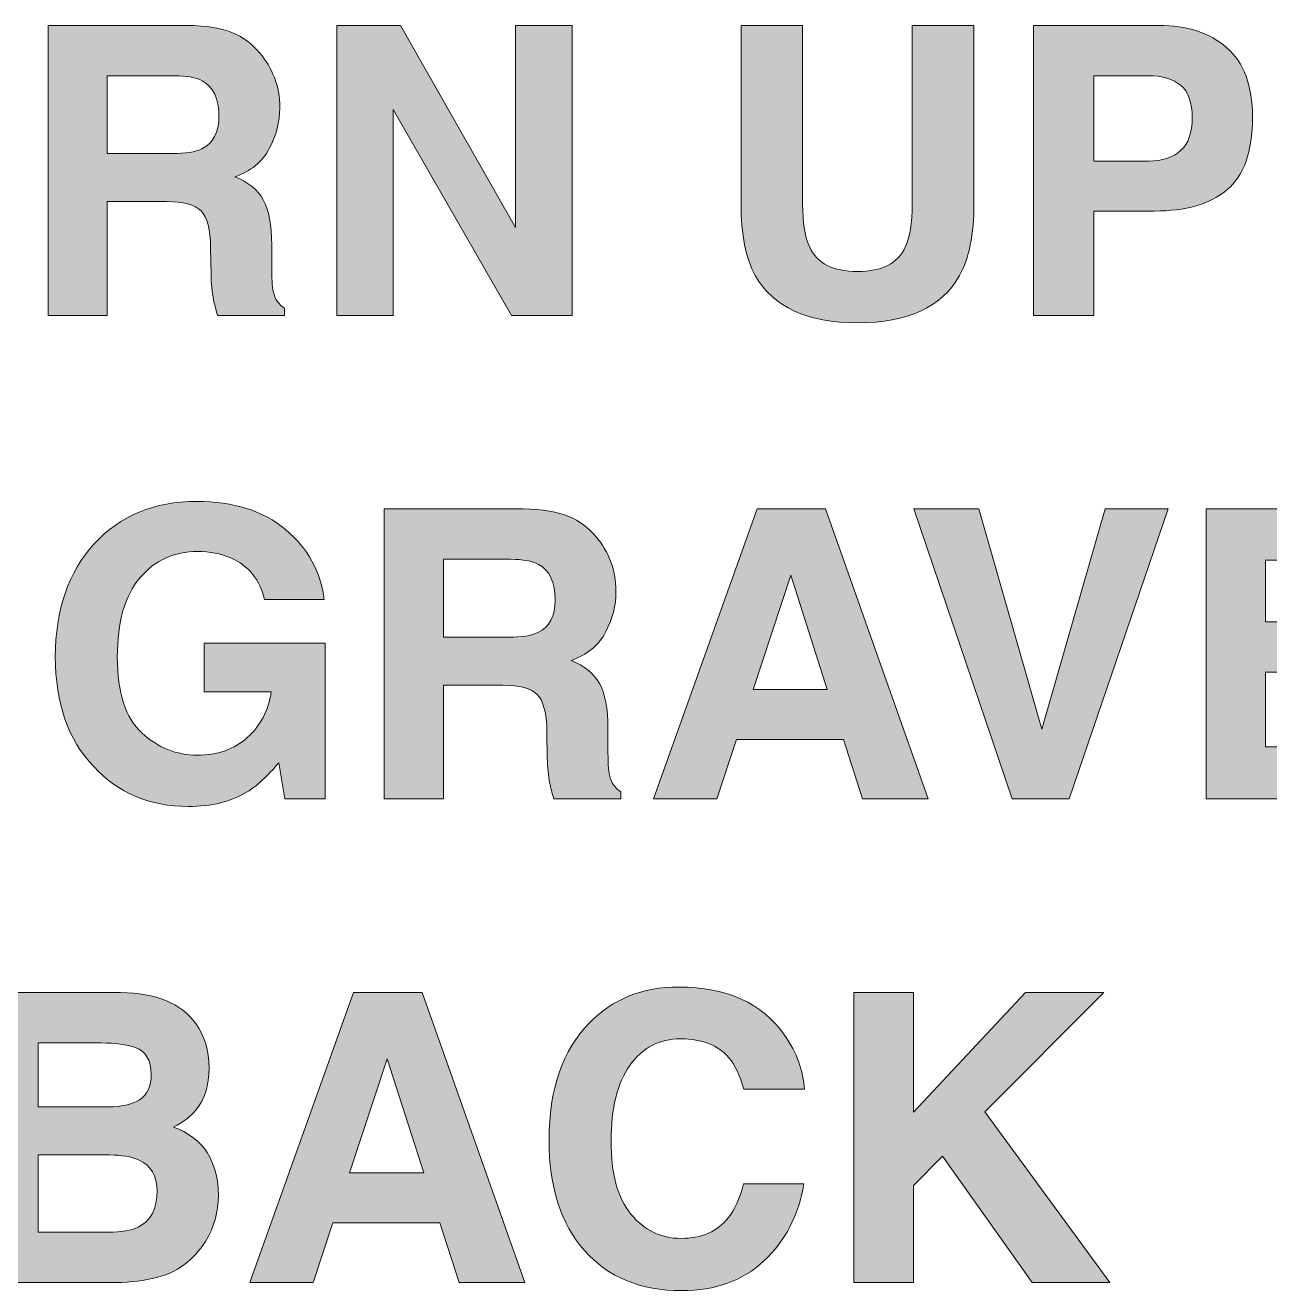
# Model space of a CAD drawing. Header units: millimetres. Extents: x 30 to 180, y -224 to -28.
# Drawn here: x 42.39 to 55.46, y -57.58 to -44.29 of the extents above; entities that cross this region are included whole.
import ezdxf

# ---------------------------------------------------------------- set-up
doc = ezdxf.new("R2010")
doc.units = ezdxf.units.MM
doc.header["$MEASUREMENT"] = 0
doc.layers.add('Layer 1', color=7, linetype='Continuous', lineweight=0)

# ---------------------------------------------------------------- blocks, each defined once
blk = doc.blocks.new('Block_4')
at = {"layer": 'Layer 1'}
h = blk.add_hatch(color=7, dxfattribs=at)
h.dxf.hatch_style = 2
edge = h.paths.add_edge_path()
edge.add_spline(control_points=[(43.251, -44.815), (43.251, -44.815), (43.251, -45.633), (43.251, -45.633), (43.251, -45.633), (43.936, -45.633), (43.936, -45.633), (44.072, -45.633), (44.174, -45.617), (44.242, -45.584), (44.362, -45.526), (44.423, -45.412), (44.423, -45.241), (44.423, -45.056), (44.365, -44.932), (44.248, -44.869), (44.183, -44.833), (44.084, -44.815), (43.954, -44.815), (43.954, -44.815), (43.251, -44.815), (43.251, -44.815)], knot_values=[0, 0, 0, 0, 1, 1, 1, 2, 2, 2, 3, 3, 3, 4, 4, 4, 5, 5, 5, 6, 6, 6, 7, 7, 7, 7], degree=3, periodic=0)
edge = h.paths.add_edge_path()
edge.add_spline(control_points=[(44.567, -44.364), (44.679, -44.412), (44.774, -44.483), (44.852, -44.577), (44.916, -44.654), (44.967, -44.74), (45.005, -44.833), (45.043, -44.927), (45.062, -45.034), (45.062, -45.154), (45.062, -45.299), (45.025, -45.441), (44.952, -45.581), (44.879, -45.721), (44.758, -45.819), (44.59, -45.877), (44.731, -45.934), (44.83, -46.014), (44.889, -46.118), (44.947, -46.222), (44.977, -46.381), (44.977, -46.595), (44.977, -46.595), (44.977, -46.799), (44.977, -46.799), (44.977, -46.938), (44.982, -47.033), (44.994, -47.082), (45.01, -47.161), (45.049, -47.219), (45.111, -47.256), (45.111, -47.256), (45.111, -47.333), (45.111, -47.333), (45.111, -47.333), (44.408, -47.333), (44.408, -47.333), (44.389, -47.265), (44.375, -47.211), (44.367, -47.169), (44.35, -47.084), (44.341, -46.996), (44.34, -46.907), (44.34, -46.907), (44.336, -46.624), (44.336, -46.624), (44.333, -46.429), (44.3, -46.3), (44.235, -46.235), (44.171, -46.17), (44.05, -46.138), (43.873, -46.138), (43.873, -46.138), (43.251, -46.138), (43.251, -46.138), (43.251, -46.138), (43.251, -47.333), (43.251, -47.333), (43.251, -47.333), (42.629, -47.333), (42.629, -47.333), (42.629, -47.333), (42.629, -44.286), (42.629, -44.286), (42.629, -44.286), (44.086, -44.286), (44.086, -44.286), (44.294, -44.29), (44.454, -44.316), (44.567, -44.364)], knot_values=[0, 0, 0, 0, 1, 1, 1, 2, 2, 2, 3, 3, 3, 4, 4, 4, 5, 5, 5, 6, 6, 6, 7, 7, 7, 8, 8, 8, 9, 9, 9, 10, 10, 10, 11, 11, 11, 12, 12, 12, 13, 13, 13, 14, 14, 14, 15, 15, 15, 16, 16, 16, 17, 17, 17, 18, 18, 18, 19, 19, 19, 20, 20, 20, 21, 21, 21, 22, 22, 22, 23, 23, 23, 23], degree=3, periodic=0)
h = blk.add_hatch(color=7, dxfattribs=at)
h.dxf.hatch_style = 2
edge = h.paths.add_edge_path()
edge.add_spline(control_points=[(45.661, -44.286), (45.661, -44.286), (46.328, -44.286), (46.328, -44.286), (46.328, -44.286), (47.538, -46.41), (47.538, -46.41), (47.538, -46.41), (47.538, -44.286), (47.538, -44.286), (47.538, -44.286), (48.131, -44.286), (48.131, -44.286), (48.131, -44.286), (48.131, -47.333), (48.131, -47.333), (48.131, -47.333), (47.495, -47.333), (47.495, -47.333), (47.495, -47.333), (46.254, -45.171), (46.254, -45.171), (46.254, -45.171), (46.254, -47.333), (46.254, -47.333), (46.254, -47.333), (45.661, -47.333), (45.661, -47.333), (45.661, -47.333), (45.661, -44.286), (45.661, -44.286)], knot_values=[0, 0, 0, 0, 1, 1, 1, 2, 2, 2, 3, 3, 3, 4, 4, 4, 5, 5, 5, 6, 6, 6, 7, 7, 7, 8, 8, 8, 9, 9, 9, 10, 10, 10, 10], degree=3, periodic=0)
h = blk.add_hatch(color=7, dxfattribs=at)
h.dxf.hatch_style = 2
edge = h.paths.add_edge_path()
edge.add_spline(control_points=[(49.905, -44.286), (49.905, -44.286), (50.552, -44.286), (50.552, -44.286), (50.552, -44.286), (50.552, -46.157), (50.552, -46.157), (50.552, -46.366), (50.576, -46.519), (50.626, -46.615), (50.703, -46.786), (50.87, -46.872), (51.128, -46.872), (51.385, -46.872), (51.552, -46.786), (51.629, -46.615), (51.678, -46.519), (51.703, -46.366), (51.703, -46.157), (51.703, -46.157), (51.703, -44.286), (51.703, -44.286), (51.703, -44.286), (52.35, -44.286), (52.35, -44.286), (52.35, -44.286), (52.35, -46.158), (52.35, -46.158), (52.35, -46.482), (52.3, -46.734), (52.199, -46.915), (52.012, -47.246), (51.655, -47.411), (51.128, -47.411), (50.601, -47.411), (50.244, -47.246), (50.055, -46.915), (49.955, -46.734), (49.905, -46.482), (49.905, -46.158), (49.905, -46.158), (49.905, -44.286), (49.905, -44.286)], knot_values=[0, 0, 0, 0, 1, 1, 1, 2, 2, 2, 3, 3, 3, 4, 4, 4, 5, 5, 5, 6, 6, 6, 7, 7, 7, 8, 8, 8, 9, 9, 9, 10, 10, 10, 11, 11, 11, 12, 12, 12, 13, 13, 13, 14, 14, 14, 14], degree=3, periodic=0)
h = blk.add_hatch(color=7, dxfattribs=at)
h.dxf.hatch_style = 2
edge = h.paths.add_edge_path()
edge.add_spline(control_points=[(54.521, -44.916), (54.441, -44.849), (54.328, -44.815), (54.183, -44.815), (54.183, -44.815), (53.609, -44.815), (53.609, -44.815), (53.609, -44.815), (53.609, -45.712), (53.609, -45.712), (53.609, -45.712), (54.183, -45.712), (54.183, -45.712), (54.328, -45.712), (54.441, -45.675), (54.521, -45.602), (54.602, -45.529), (54.642, -45.414), (54.642, -45.255), (54.642, -45.097), (54.602, -44.984), (54.521, -44.916)], knot_values=[0, 0, 0, 0, 1, 1, 1, 2, 2, 2, 3, 3, 3, 4, 4, 4, 5, 5, 5, 6, 6, 6, 7, 7, 7, 7], degree=3, periodic=0)
edge = h.paths.add_edge_path()
edge.add_spline(control_points=[(55.007, -46.014), (54.829, -46.163), (54.574, -46.237), (54.243, -46.237), (54.243, -46.237), (53.609, -46.237), (53.609, -46.237), (53.609, -46.237), (53.609, -47.333), (53.609, -47.333), (53.609, -47.333), (52.976, -47.333), (52.976, -47.333), (52.976, -47.333), (52.976, -44.286), (52.976, -44.286), (52.976, -44.286), (54.285, -44.286), (54.285, -44.286), (54.586, -44.286), (54.827, -44.364), (55.006, -44.521), (55.185, -44.678), (55.275, -44.922), (55.275, -45.251), (55.275, -45.611), (55.186, -45.865), (55.007, -46.014)], knot_values=[0, 0, 0, 0, 1, 1, 1, 2, 2, 2, 3, 3, 3, 4, 4, 4, 5, 5, 5, 6, 6, 6, 7, 7, 7, 8, 8, 8, 9, 9, 9, 9], degree=3, periodic=0)
h = blk.add_hatch(color=7, dxfattribs=at)
h.dxf.hatch_style = 2
edge = h.paths.add_edge_path()
edge.add_spline(control_points=[(44.9, -50.316), (44.852, -50.108), (44.734, -49.963), (44.547, -49.88), (44.442, -49.835), (44.326, -49.812), (44.197, -49.812), (43.952, -49.812), (43.751, -49.905), (43.593, -50.09), (43.435, -50.275), (43.356, -50.553), (43.356, -50.924), (43.356, -51.298), (43.442, -51.563), (43.612, -51.718), (43.783, -51.874), (43.978, -51.952), (44.195, -51.952), (44.409, -51.952), (44.584, -51.89), (44.72, -51.768), (44.857, -51.645), (44.941, -51.485), (44.973, -51.286), (44.973, -51.286), (44.268, -51.286), (44.268, -51.286), (44.268, -51.286), (44.268, -50.777), (44.268, -50.777), (44.268, -50.777), (45.537, -50.777), (45.537, -50.777), (45.537, -50.777), (45.537, -52.412), (45.537, -52.412), (45.537, -52.412), (45.115, -52.412), (45.115, -52.412), (45.115, -52.412), (45.051, -52.032), (45.051, -52.032), (44.929, -52.176), (44.818, -52.278), (44.72, -52.337), (44.552, -52.44), (44.346, -52.491), (44.1, -52.491), (43.697, -52.491), (43.366, -52.351), (43.108, -52.072), (42.839, -51.791), (42.705, -51.407), (42.705, -50.919), (42.705, -50.426), (42.841, -50.031), (43.112, -49.733), (43.384, -49.436), (43.743, -49.287), (44.189, -49.287), (44.576, -49.287), (44.888, -49.385), (45.122, -49.582), (45.357, -49.778), (45.492, -50.023), (45.527, -50.316), (45.527, -50.316), (44.9, -50.316), (44.9, -50.316)], knot_values=[0, 0, 0, 0, 1, 1, 1, 2, 2, 2, 3, 3, 3, 4, 4, 4, 5, 5, 5, 6, 6, 6, 7, 7, 7, 8, 8, 8, 9, 9, 9, 10, 10, 10, 11, 11, 11, 12, 12, 12, 13, 13, 13, 14, 14, 14, 15, 15, 15, 16, 16, 16, 17, 17, 17, 18, 18, 18, 19, 19, 19, 20, 20, 20, 21, 21, 21, 22, 22, 22, 23, 23, 23, 23], degree=3, periodic=0)
h = blk.add_hatch(color=7, dxfattribs=at)
h.dxf.hatch_style = 2
edge = h.paths.add_edge_path()
edge.add_spline(control_points=[(46.781, -49.895), (46.781, -49.895), (46.781, -50.713), (46.781, -50.713), (46.781, -50.713), (47.467, -50.713), (47.467, -50.713), (47.603, -50.713), (47.705, -50.697), (47.773, -50.664), (47.893, -50.606), (47.953, -50.491), (47.953, -50.321), (47.953, -50.136), (47.895, -50.012), (47.779, -49.949), (47.713, -49.913), (47.615, -49.895), (47.484, -49.895), (47.484, -49.895), (46.781, -49.895), (46.781, -49.895)], knot_values=[0, 0, 0, 0, 1, 1, 1, 2, 2, 2, 3, 3, 3, 4, 4, 4, 5, 5, 5, 6, 6, 6, 7, 7, 7, 7], degree=3, periodic=0)
edge = h.paths.add_edge_path()
edge.add_spline(control_points=[(48.097, -49.444), (48.209, -49.492), (48.304, -49.563), (48.382, -49.657), (48.447, -49.734), (48.498, -49.82), (48.536, -49.913), (48.573, -50.007), (48.592, -50.114), (48.592, -50.234), (48.592, -50.378), (48.556, -50.521), (48.482, -50.661), (48.409, -50.801), (48.289, -50.899), (48.121, -50.957), (48.261, -51.014), (48.361, -51.094), (48.419, -51.198), (48.478, -51.302), (48.507, -51.461), (48.507, -51.675), (48.507, -51.675), (48.507, -51.879), (48.507, -51.879), (48.507, -52.018), (48.513, -52.113), (48.524, -52.162), (48.541, -52.241), (48.58, -52.299), (48.642, -52.336), (48.642, -52.336), (48.642, -52.412), (48.642, -52.412), (48.642, -52.412), (47.939, -52.412), (47.939, -52.412), (47.92, -52.345), (47.906, -52.291), (47.898, -52.249), (47.881, -52.164), (47.872, -52.076), (47.871, -51.987), (47.871, -51.987), (47.867, -51.703), (47.867, -51.703), (47.864, -51.509), (47.83, -51.38), (47.766, -51.315), (47.701, -51.25), (47.58, -51.218), (47.403, -51.218), (47.403, -51.218), (46.781, -51.218), (46.781, -51.218), (46.781, -51.218), (46.781, -52.412), (46.781, -52.412), (46.781, -52.412), (46.159, -52.412), (46.159, -52.412), (46.159, -52.412), (46.159, -49.366), (46.159, -49.366), (46.159, -49.366), (47.616, -49.366), (47.616, -49.366), (47.825, -49.37), (47.985, -49.396), (48.097, -49.444)], knot_values=[0, 0, 0, 0, 1, 1, 1, 2, 2, 2, 3, 3, 3, 4, 4, 4, 5, 5, 5, 6, 6, 6, 7, 7, 7, 8, 8, 8, 9, 9, 9, 10, 10, 10, 11, 11, 11, 12, 12, 12, 13, 13, 13, 14, 14, 14, 15, 15, 15, 16, 16, 16, 17, 17, 17, 18, 18, 18, 19, 19, 19, 20, 20, 20, 21, 21, 21, 22, 22, 22, 23, 23, 23, 23], degree=3, periodic=0)
h = blk.add_hatch(color=7, dxfattribs=at)
h.dxf.hatch_style = 2
edge = h.paths.add_edge_path()
edge.add_spline(control_points=[(50.031, -51.261), (50.031, -51.261), (50.811, -51.261), (50.811, -51.261), (50.811, -51.261), (50.427, -50.062), (50.427, -50.062), (50.427, -50.062), (50.031, -51.261), (50.031, -51.261)], knot_values=[0, 0, 0, 0, 1, 1, 1, 2, 2, 2, 3, 3, 3, 3], degree=3, periodic=0)
edge = h.paths.add_edge_path()
edge.add_spline(control_points=[(50.073, -49.366), (50.073, -49.366), (50.793, -49.366), (50.793, -49.366), (50.793, -49.366), (51.871, -52.412), (51.871, -52.412), (51.871, -52.412), (51.181, -52.412), (51.181, -52.412), (51.181, -52.412), (50.98, -51.786), (50.98, -51.786), (50.98, -51.786), (49.858, -51.786), (49.858, -51.786), (49.858, -51.786), (49.651, -52.412), (49.651, -52.412), (49.651, -52.412), (48.985, -52.412), (48.985, -52.412), (48.985, -52.412), (50.073, -49.366), (50.073, -49.366)], knot_values=[0, 0, 0, 0, 1, 1, 1, 2, 2, 2, 3, 3, 3, 4, 4, 4, 5, 5, 5, 6, 6, 6, 7, 7, 7, 8, 8, 8, 8], degree=3, periodic=0)
h = blk.add_hatch(color=7, dxfattribs=at)
h.dxf.hatch_style = 2
edge = h.paths.add_edge_path()
edge.add_spline(control_points=[(53.73, -49.366), (53.73, -49.366), (54.391, -49.366), (54.391, -49.366), (54.391, -49.366), (53.352, -52.412), (53.352, -52.412), (53.352, -52.412), (52.751, -52.412), (52.751, -52.412), (52.751, -52.412), (51.721, -49.366), (51.721, -49.366), (51.721, -49.366), (52.401, -49.366), (52.401, -49.366), (52.401, -49.366), (53.062, -51.679), (53.062, -51.679), (53.062, -51.679), (53.73, -49.366), (53.73, -49.366)], knot_values=[0, 0, 0, 0, 1, 1, 1, 2, 2, 2, 3, 3, 3, 4, 4, 4, 5, 5, 5, 6, 6, 6, 7, 7, 7, 7], degree=3, periodic=0)
h = blk.add_hatch(color=7, dxfattribs=at)
h.dxf.hatch_style = 2
edge = h.paths.add_edge_path()
edge.add_spline(control_points=[(57.024, -49.905), (57.024, -49.905), (55.411, -49.905), (55.411, -49.905), (55.411, -49.905), (55.411, -50.552), (55.411, -50.552), (55.411, -50.552), (56.891, -50.552), (56.891, -50.552), (56.891, -50.552), (56.891, -51.081), (56.891, -51.081), (56.891, -51.081), (55.411, -51.081), (55.411, -51.081), (55.411, -51.081), (55.411, -51.865), (55.411, -51.865), (55.411, -51.865), (57.098, -51.865), (57.098, -51.865), (57.098, -51.865), (57.098, -52.412), (57.098, -52.412), (57.098, -52.412), (54.789, -52.412), (54.789, -52.412), (54.789, -52.412), (54.789, -49.366), (54.789, -49.366), (54.789, -49.366), (57.024, -49.366), (57.024, -49.366), (57.024, -49.366), (57.024, -49.905), (57.024, -49.905)], knot_values=[0, 0, 0, 0, 1, 1, 1, 2, 2, 2, 3, 3, 3, 4, 4, 4, 5, 5, 5, 6, 6, 6, 7, 7, 7, 8, 8, 8, 9, 9, 9, 10, 10, 10, 11, 11, 11, 12, 12, 12, 12], degree=3, periodic=0)
h = blk.add_hatch(color=7, dxfattribs=at)
h.dxf.hatch_style = 2
edge = h.paths.add_edge_path()
edge.add_spline(control_points=[(42.525, -56.151), (42.525, -56.151), (42.525, -56.963), (42.525, -56.963), (42.525, -56.963), (43.265, -56.963), (43.265, -56.963), (43.397, -56.963), (43.5, -56.946), (43.574, -56.91), (43.707, -56.844), (43.774, -56.717), (43.774, -56.529), (43.774, -56.371), (43.709, -56.262), (43.58, -56.203), (43.507, -56.17), (43.406, -56.152), (43.275, -56.151), (43.275, -56.151), (42.525, -56.151), (42.525, -56.151)], knot_values=[0, 0, 0, 0, 1, 1, 1, 2, 2, 2, 3, 3, 3, 4, 4, 4, 5, 5, 5, 6, 6, 6, 7, 7, 7, 7], degree=3, periodic=0)
edge = h.paths.add_edge_path()
edge.add_spline(control_points=[(42.525, -54.975), (42.525, -54.975), (42.525, -55.647), (42.525, -55.647), (42.525, -55.647), (43.266, -55.647), (43.266, -55.647), (43.398, -55.647), (43.505, -55.622), (43.588, -55.571), (43.67, -55.521), (43.712, -55.432), (43.712, -55.304), (43.712, -55.162), (43.657, -55.068), (43.548, -55.022), (43.454, -54.991), (43.334, -54.975), (43.188, -54.975), (43.188, -54.975), (42.525, -54.975), (42.525, -54.975)], knot_values=[0, 0, 0, 0, 1, 1, 1, 2, 2, 2, 3, 3, 3, 4, 4, 4, 5, 5, 5, 6, 6, 6, 7, 7, 7, 7], degree=3, periodic=0)
edge = h.paths.add_edge_path()
edge.add_spline(control_points=[(44.18, -54.77), (44.273, -54.9), (44.319, -55.055), (44.319, -55.235), (44.319, -55.421), (44.272, -55.571), (44.178, -55.684), (44.126, -55.747), (44.048, -55.805), (43.946, -55.858), (44.101, -55.914), (44.219, -56.004), (44.298, -56.126), (44.377, -56.249), (44.417, -56.398), (44.417, -56.573), (44.417, -56.753), (44.371, -56.915), (44.281, -57.059), (44.223, -57.154), (44.151, -57.234), (44.065, -57.298), (43.968, -57.373), (43.853, -57.424), (43.721, -57.451), (43.589, -57.479), (43.445, -57.493), (43.29, -57.493), (43.29, -57.493), (41.918, -57.493), (41.918, -57.493), (41.918, -57.493), (41.918, -54.446), (41.918, -54.446), (41.918, -54.446), (43.39, -54.446), (43.39, -54.446), (43.761, -54.451), (44.025, -54.559), (44.18, -54.77)], knot_values=[0, 0, 0, 0, 1, 1, 1, 2, 2, 2, 3, 3, 3, 4, 4, 4, 5, 5, 5, 6, 6, 6, 7, 7, 7, 8, 8, 8, 9, 9, 9, 10, 10, 10, 11, 11, 11, 12, 12, 12, 13, 13, 13, 13], degree=3, periodic=0)
h = blk.add_hatch(color=7, dxfattribs=at)
h.dxf.hatch_style = 2
edge = h.paths.add_edge_path()
edge.add_spline(control_points=[(45.794, -56.341), (45.794, -56.341), (46.574, -56.341), (46.574, -56.341), (46.574, -56.341), (46.189, -55.142), (46.189, -55.142), (46.189, -55.142), (45.794, -56.341), (45.794, -56.341)], knot_values=[0, 0, 0, 0, 1, 1, 1, 2, 2, 2, 3, 3, 3, 3], degree=3, periodic=0)
edge = h.paths.add_edge_path()
edge.add_spline(control_points=[(45.836, -54.446), (45.836, -54.446), (46.556, -54.446), (46.556, -54.446), (46.556, -54.446), (47.634, -57.493), (47.634, -57.493), (47.634, -57.493), (46.944, -57.493), (46.944, -57.493), (46.944, -57.493), (46.743, -56.866), (46.743, -56.866), (46.743, -56.866), (45.62, -56.866), (45.62, -56.866), (45.62, -56.866), (45.414, -57.493), (45.414, -57.493), (45.414, -57.493), (44.748, -57.493), (44.748, -57.493), (44.748, -57.493), (45.836, -54.446), (45.836, -54.446)], knot_values=[0, 0, 0, 0, 1, 1, 1, 2, 2, 2, 3, 3, 3, 4, 4, 4, 5, 5, 5, 6, 6, 6, 7, 7, 7, 8, 8, 8, 8], degree=3, periodic=0)
h = blk.add_hatch(color=7, dxfattribs=at)
h.dxf.hatch_style = 2
edge = h.paths.add_edge_path()
edge.add_spline(control_points=[(48.313, -54.764), (48.558, -54.513), (48.87, -54.388), (49.249, -54.388), (49.756, -54.388), (50.127, -54.556), (50.362, -54.892), (50.491, -55.081), (50.561, -55.271), (50.57, -55.461), (50.57, -55.461), (49.934, -55.461), (49.934, -55.461), (49.893, -55.315), (49.841, -55.204), (49.778, -55.13), (49.664, -54.998), (49.496, -54.932), (49.273, -54.932), (49.047, -54.932), (48.868, -55.025), (48.737, -55.212), (48.606, -55.398), (48.54, -55.663), (48.54, -56.004), (48.54, -56.346), (48.609, -56.602), (48.748, -56.772), (48.886, -56.942), (49.061, -57.028), (49.274, -57.028), (49.493, -57.028), (49.659, -56.954), (49.774, -56.808), (49.837, -56.73), (49.89, -56.612), (49.931, -56.455), (49.931, -56.455), (50.564, -56.455), (50.564, -56.455), (50.509, -56.787), (50.37, -57.057), (50.146, -57.265), (49.922, -57.473), (49.634, -57.577), (49.284, -57.577), (48.85, -57.577), (48.51, -57.437), (48.261, -57.156), (48.013, -56.873), (47.889, -56.486), (47.889, -55.994), (47.889, -55.462), (48.03, -55.052), (48.313, -54.764)], knot_values=[0, 0, 0, 0, 1, 1, 1, 2, 2, 2, 3, 3, 3, 4, 4, 4, 5, 5, 5, 6, 6, 6, 7, 7, 7, 8, 8, 8, 9, 9, 9, 10, 10, 10, 11, 11, 11, 12, 12, 12, 13, 13, 13, 14, 14, 14, 15, 15, 15, 16, 16, 16, 17, 17, 17, 18, 18, 18, 18], degree=3, periodic=0)
h = blk.add_hatch(color=7, dxfattribs=at)
h.dxf.hatch_style = 2
edge = h.paths.add_edge_path()
edge.add_spline(control_points=[(51.089, -54.446), (51.089, -54.446), (51.715, -54.446), (51.715, -54.446), (51.715, -54.446), (51.715, -55.701), (51.715, -55.701), (51.715, -55.701), (52.893, -54.446), (52.893, -54.446), (52.893, -54.446), (53.715, -54.446), (53.715, -54.446), (53.715, -54.446), (52.465, -55.699), (52.465, -55.699), (52.465, -55.699), (53.779, -57.493), (53.779, -57.493), (53.779, -57.493), (52.961, -57.493), (52.961, -57.493), (52.961, -57.493), (52.022, -56.163), (52.022, -56.163), (52.022, -56.163), (51.715, -56.474), (51.715, -56.474), (51.715, -56.474), (51.715, -57.493), (51.715, -57.493), (51.715, -57.493), (51.089, -57.493), (51.089, -57.493), (51.089, -57.493), (51.089, -54.446), (51.089, -54.446)], knot_values=[0, 0, 0, 0, 1, 1, 1, 2, 2, 2, 3, 3, 3, 4, 4, 4, 5, 5, 5, 6, 6, 6, 7, 7, 7, 8, 8, 8, 9, 9, 9, 10, 10, 10, 11, 11, 11, 12, 12, 12, 12], degree=3, periodic=0)
for points, knots in [([(44.567, -44.364), (44.679, -44.412), (44.774, -44.483), (44.852, -44.577), (44.916, -44.654), (44.967, -44.74), (45.005, -44.833), (45.043, -44.927), (45.062, -45.034), (45.062, -45.154), (45.062, -45.299), (45.025, -45.441), (44.952, -45.581), (44.879, -45.721), (44.758, -45.819), (44.59, -45.877), (44.731, -45.934), (44.83, -46.014), (44.889, -46.118), (44.947, -46.222), (44.977, -46.381), (44.977, -46.595), (44.977, -46.595), (44.977, -46.799), (44.977, -46.799), (44.977, -46.938), (44.982, -47.033), (44.994, -47.082), (45.01, -47.161), (45.049, -47.219), (45.111, -47.256), (45.111, -47.256), (45.111, -47.333), (45.111, -47.333), (45.111, -47.333), (44.408, -47.333), (44.408, -47.333), (44.389, -47.265), (44.375, -47.211), (44.367, -47.169), (44.35, -47.084), (44.341, -46.996), (44.34, -46.907), (44.34, -46.907), (44.336, -46.624), (44.336, -46.624), (44.333, -46.429), (44.3, -46.3), (44.235, -46.235), (44.171, -46.17), (44.05, -46.138), (43.873, -46.138), (43.873, -46.138), (43.251, -46.138), (43.251, -46.138), (43.251, -46.138), (43.251, -47.333), (43.251, -47.333), (43.251, -47.333), (42.629, -47.333), (42.629, -47.333), (42.629, -47.333), (42.629, -44.286), (42.629, -44.286), (42.629, -44.286), (44.086, -44.286), (44.086, -44.286), (44.294, -44.29), (44.454, -44.316), (44.567, -44.364)], [0, 0, 0, 0, 1, 1, 1, 2, 2, 2, 3, 3, 3, 4, 4, 4, 5, 5, 5, 6, 6, 6, 7, 7, 7, 8, 8, 8, 9, 9, 9, 10, 10, 10, 11, 11, 11, 12, 12, 12, 13, 13, 13, 14, 14, 14, 15, 15, 15, 16, 16, 16, 17, 17, 17, 18, 18, 18, 19, 19, 19, 20, 20, 20, 21, 21, 21, 22, 22, 22, 23, 23, 23, 23]), ([(45.661, -44.286), (45.661, -44.286), (46.328, -44.286), (46.328, -44.286), (46.328, -44.286), (47.538, -46.41), (47.538, -46.41), (47.538, -46.41), (47.538, -44.286), (47.538, -44.286), (47.538, -44.286), (48.131, -44.286), (48.131, -44.286), (48.131, -44.286), (48.131, -47.333), (48.131, -47.333), (48.131, -47.333), (47.495, -47.333), (47.495, -47.333), (47.495, -47.333), (46.254, -45.171), (46.254, -45.171), (46.254, -45.171), (46.254, -47.333), (46.254, -47.333), (46.254, -47.333), (45.661, -47.333), (45.661, -47.333), (45.661, -47.333), (45.661, -44.286), (45.661, -44.286)], [0, 0, 0, 0, 1, 1, 1, 2, 2, 2, 3, 3, 3, 4, 4, 4, 5, 5, 5, 6, 6, 6, 7, 7, 7, 8, 8, 8, 9, 9, 9, 10, 10, 10, 10]), ([(49.905, -44.286), (49.905, -44.286), (50.552, -44.286), (50.552, -44.286), (50.552, -44.286), (50.552, -46.157), (50.552, -46.157), (50.552, -46.366), (50.576, -46.519), (50.626, -46.615), (50.703, -46.786), (50.87, -46.872), (51.128, -46.872), (51.385, -46.872), (51.552, -46.786), (51.629, -46.615), (51.678, -46.519), (51.703, -46.366), (51.703, -46.157), (51.703, -46.157), (51.703, -44.286), (51.703, -44.286), (51.703, -44.286), (52.35, -44.286), (52.35, -44.286), (52.35, -44.286), (52.35, -46.158), (52.35, -46.158), (52.35, -46.482), (52.3, -46.734), (52.199, -46.915), (52.012, -47.246), (51.655, -47.411), (51.128, -47.411), (50.601, -47.411), (50.244, -47.246), (50.055, -46.915), (49.955, -46.734), (49.905, -46.482), (49.905, -46.158), (49.905, -46.158), (49.905, -44.286), (49.905, -44.286)], [0, 0, 0, 0, 1, 1, 1, 2, 2, 2, 3, 3, 3, 4, 4, 4, 5, 5, 5, 6, 6, 6, 7, 7, 7, 8, 8, 8, 9, 9, 9, 10, 10, 10, 11, 11, 11, 12, 12, 12, 13, 13, 13, 14, 14, 14, 14]), ([(55.007, -46.014), (54.829, -46.163), (54.574, -46.237), (54.243, -46.237), (54.243, -46.237), (53.609, -46.237), (53.609, -46.237), (53.609, -46.237), (53.609, -47.333), (53.609, -47.333), (53.609, -47.333), (52.976, -47.333), (52.976, -47.333), (52.976, -47.333), (52.976, -44.286), (52.976, -44.286), (52.976, -44.286), (54.285, -44.286), (54.285, -44.286), (54.586, -44.286), (54.827, -44.364), (55.006, -44.521), (55.185, -44.678), (55.275, -44.922), (55.275, -45.251), (55.275, -45.611), (55.186, -45.865), (55.007, -46.014)], [0, 0, 0, 0, 1, 1, 1, 2, 2, 2, 3, 3, 3, 4, 4, 4, 5, 5, 5, 6, 6, 6, 7, 7, 7, 8, 8, 8, 9, 9, 9, 9]), ([(43.251, -44.815), (43.251, -44.815), (43.251, -45.633), (43.251, -45.633), (43.251, -45.633), (43.936, -45.633), (43.936, -45.633), (44.072, -45.633), (44.174, -45.617), (44.242, -45.584), (44.362, -45.526), (44.423, -45.412), (44.423, -45.241), (44.423, -45.056), (44.365, -44.932), (44.248, -44.869), (44.183, -44.833), (44.084, -44.815), (43.954, -44.815), (43.954, -44.815), (43.251, -44.815), (43.251, -44.815)], [0, 0, 0, 0, 1, 1, 1, 2, 2, 2, 3, 3, 3, 4, 4, 4, 5, 5, 5, 6, 6, 6, 7, 7, 7, 7]), ([(54.521, -44.916), (54.441, -44.849), (54.328, -44.815), (54.183, -44.815), (54.183, -44.815), (53.609, -44.815), (53.609, -44.815), (53.609, -44.815), (53.609, -45.712), (53.609, -45.712), (53.609, -45.712), (54.183, -45.712), (54.183, -45.712), (54.328, -45.712), (54.441, -45.675), (54.521, -45.602), (54.602, -45.529), (54.642, -45.414), (54.642, -45.255), (54.642, -45.097), (54.602, -44.984), (54.521, -44.916)], [0, 0, 0, 0, 1, 1, 1, 2, 2, 2, 3, 3, 3, 4, 4, 4, 5, 5, 5, 6, 6, 6, 7, 7, 7, 7]), ([(44.9, -50.316), (44.852, -50.108), (44.734, -49.963), (44.547, -49.88), (44.442, -49.835), (44.326, -49.812), (44.197, -49.812), (43.952, -49.812), (43.751, -49.905), (43.593, -50.09), (43.435, -50.275), (43.356, -50.553), (43.356, -50.924), (43.356, -51.298), (43.442, -51.563), (43.612, -51.718), (43.783, -51.874), (43.978, -51.952), (44.195, -51.952), (44.409, -51.952), (44.584, -51.89), (44.72, -51.768), (44.857, -51.645), (44.941, -51.485), (44.973, -51.286), (44.973, -51.286), (44.268, -51.286), (44.268, -51.286), (44.268, -51.286), (44.268, -50.777), (44.268, -50.777), (44.268, -50.777), (45.537, -50.777), (45.537, -50.777), (45.537, -50.777), (45.537, -52.412), (45.537, -52.412), (45.537, -52.412), (45.115, -52.412), (45.115, -52.412), (45.115, -52.412), (45.051, -52.032), (45.051, -52.032), (44.929, -52.176), (44.818, -52.278), (44.72, -52.337), (44.552, -52.44), (44.346, -52.491), (44.1, -52.491), (43.697, -52.491), (43.366, -52.351), (43.108, -52.072), (42.839, -51.791), (42.705, -51.407), (42.705, -50.919), (42.705, -50.426), (42.841, -50.031), (43.112, -49.733), (43.384, -49.436), (43.743, -49.287), (44.189, -49.287), (44.576, -49.287), (44.888, -49.385), (45.122, -49.582), (45.357, -49.778), (45.492, -50.023), (45.527, -50.316), (45.527, -50.316), (44.9, -50.316), (44.9, -50.316)], [0, 0, 0, 0, 1, 1, 1, 2, 2, 2, 3, 3, 3, 4, 4, 4, 5, 5, 5, 6, 6, 6, 7, 7, 7, 8, 8, 8, 9, 9, 9, 10, 10, 10, 11, 11, 11, 12, 12, 12, 13, 13, 13, 14, 14, 14, 15, 15, 15, 16, 16, 16, 17, 17, 17, 18, 18, 18, 19, 19, 19, 20, 20, 20, 21, 21, 21, 22, 22, 22, 23, 23, 23, 23]), ([(48.097, -49.444), (48.209, -49.492), (48.304, -49.563), (48.382, -49.657), (48.447, -49.734), (48.498, -49.82), (48.536, -49.913), (48.573, -50.007), (48.592, -50.114), (48.592, -50.234), (48.592, -50.378), (48.556, -50.521), (48.482, -50.661), (48.409, -50.801), (48.289, -50.899), (48.121, -50.957), (48.261, -51.014), (48.361, -51.094), (48.419, -51.198), (48.478, -51.302), (48.507, -51.461), (48.507, -51.675), (48.507, -51.675), (48.507, -51.879), (48.507, -51.879), (48.507, -52.018), (48.513, -52.113), (48.524, -52.162), (48.541, -52.241), (48.58, -52.299), (48.642, -52.336), (48.642, -52.336), (48.642, -52.412), (48.642, -52.412), (48.642, -52.412), (47.939, -52.412), (47.939, -52.412), (47.92, -52.345), (47.906, -52.291), (47.898, -52.249), (47.881, -52.164), (47.872, -52.076), (47.871, -51.987), (47.871, -51.987), (47.867, -51.703), (47.867, -51.703), (47.864, -51.509), (47.83, -51.38), (47.766, -51.315), (47.701, -51.25), (47.58, -51.218), (47.403, -51.218), (47.403, -51.218), (46.781, -51.218), (46.781, -51.218), (46.781, -51.218), (46.781, -52.412), (46.781, -52.412), (46.781, -52.412), (46.159, -52.412), (46.159, -52.412), (46.159, -52.412), (46.159, -49.366), (46.159, -49.366), (46.159, -49.366), (47.616, -49.366), (47.616, -49.366), (47.825, -49.37), (47.985, -49.396), (48.097, -49.444)], [0, 0, 0, 0, 1, 1, 1, 2, 2, 2, 3, 3, 3, 4, 4, 4, 5, 5, 5, 6, 6, 6, 7, 7, 7, 8, 8, 8, 9, 9, 9, 10, 10, 10, 11, 11, 11, 12, 12, 12, 13, 13, 13, 14, 14, 14, 15, 15, 15, 16, 16, 16, 17, 17, 17, 18, 18, 18, 19, 19, 19, 20, 20, 20, 21, 21, 21, 22, 22, 22, 23, 23, 23, 23]), ([(50.073, -49.366), (50.073, -49.366), (50.793, -49.366), (50.793, -49.366), (50.793, -49.366), (51.871, -52.412), (51.871, -52.412), (51.871, -52.412), (51.181, -52.412), (51.181, -52.412), (51.181, -52.412), (50.98, -51.786), (50.98, -51.786), (50.98, -51.786), (49.858, -51.786), (49.858, -51.786), (49.858, -51.786), (49.651, -52.412), (49.651, -52.412), (49.651, -52.412), (48.985, -52.412), (48.985, -52.412), (48.985, -52.412), (50.073, -49.366), (50.073, -49.366)], [0, 0, 0, 0, 1, 1, 1, 2, 2, 2, 3, 3, 3, 4, 4, 4, 5, 5, 5, 6, 6, 6, 7, 7, 7, 8, 8, 8, 8]), ([(53.73, -49.366), (53.73, -49.366), (54.391, -49.366), (54.391, -49.366), (54.391, -49.366), (53.352, -52.412), (53.352, -52.412), (53.352, -52.412), (52.751, -52.412), (52.751, -52.412), (52.751, -52.412), (51.721, -49.366), (51.721, -49.366), (51.721, -49.366), (52.401, -49.366), (52.401, -49.366), (52.401, -49.366), (53.062, -51.679), (53.062, -51.679), (53.062, -51.679), (53.73, -49.366), (53.73, -49.366)], [0, 0, 0, 0, 1, 1, 1, 2, 2, 2, 3, 3, 3, 4, 4, 4, 5, 5, 5, 6, 6, 6, 7, 7, 7, 7]), ([(57.024, -49.905), (57.024, -49.905), (55.411, -49.905), (55.411, -49.905), (55.411, -49.905), (55.411, -50.552), (55.411, -50.552), (55.411, -50.552), (56.891, -50.552), (56.891, -50.552), (56.891, -50.552), (56.891, -51.081), (56.891, -51.081), (56.891, -51.081), (55.411, -51.081), (55.411, -51.081), (55.411, -51.081), (55.411, -51.865), (55.411, -51.865), (55.411, -51.865), (57.098, -51.865), (57.098, -51.865), (57.098, -51.865), (57.098, -52.412), (57.098, -52.412), (57.098, -52.412), (54.789, -52.412), (54.789, -52.412), (54.789, -52.412), (54.789, -49.366), (54.789, -49.366), (54.789, -49.366), (57.024, -49.366), (57.024, -49.366), (57.024, -49.366), (57.024, -49.905), (57.024, -49.905)], [0, 0, 0, 0, 1, 1, 1, 2, 2, 2, 3, 3, 3, 4, 4, 4, 5, 5, 5, 6, 6, 6, 7, 7, 7, 8, 8, 8, 9, 9, 9, 10, 10, 10, 11, 11, 11, 12, 12, 12, 12]), ([(46.781, -49.895), (46.781, -49.895), (46.781, -50.713), (46.781, -50.713), (46.781, -50.713), (47.467, -50.713), (47.467, -50.713), (47.603, -50.713), (47.705, -50.697), (47.773, -50.664), (47.893, -50.606), (47.953, -50.491), (47.953, -50.321), (47.953, -50.136), (47.895, -50.012), (47.779, -49.949), (47.713, -49.913), (47.615, -49.895), (47.484, -49.895), (47.484, -49.895), (46.781, -49.895), (46.781, -49.895)], [0, 0, 0, 0, 1, 1, 1, 2, 2, 2, 3, 3, 3, 4, 4, 4, 5, 5, 5, 6, 6, 6, 7, 7, 7, 7]), ([(50.031, -51.261), (50.031, -51.261), (50.811, -51.261), (50.811, -51.261), (50.811, -51.261), (50.427, -50.062), (50.427, -50.062), (50.427, -50.062), (50.031, -51.261), (50.031, -51.261)], [0, 0, 0, 0, 1, 1, 1, 2, 2, 2, 3, 3, 3, 3]), ([(44.18, -54.77), (44.273, -54.9), (44.319, -55.055), (44.319, -55.235), (44.319, -55.421), (44.272, -55.571), (44.178, -55.684), (44.126, -55.747), (44.048, -55.805), (43.946, -55.858), (44.101, -55.914), (44.219, -56.004), (44.298, -56.126), (44.377, -56.249), (44.417, -56.398), (44.417, -56.573), (44.417, -56.753), (44.371, -56.915), (44.281, -57.059), (44.223, -57.154), (44.151, -57.234), (44.065, -57.298), (43.968, -57.373), (43.853, -57.424), (43.721, -57.451), (43.589, -57.479), (43.445, -57.493), (43.29, -57.493), (43.29, -57.493), (41.918, -57.493), (41.918, -57.493), (41.918, -57.493), (41.918, -54.446), (41.918, -54.446), (41.918, -54.446), (43.39, -54.446), (43.39, -54.446), (43.761, -54.451), (44.025, -54.559), (44.18, -54.77)], [0, 0, 0, 0, 1, 1, 1, 2, 2, 2, 3, 3, 3, 4, 4, 4, 5, 5, 5, 6, 6, 6, 7, 7, 7, 8, 8, 8, 9, 9, 9, 10, 10, 10, 11, 11, 11, 12, 12, 12, 13, 13, 13, 13]), ([(45.836, -54.446), (45.836, -54.446), (46.556, -54.446), (46.556, -54.446), (46.556, -54.446), (47.634, -57.493), (47.634, -57.493), (47.634, -57.493), (46.944, -57.493), (46.944, -57.493), (46.944, -57.493), (46.743, -56.866), (46.743, -56.866), (46.743, -56.866), (45.62, -56.866), (45.62, -56.866), (45.62, -56.866), (45.414, -57.493), (45.414, -57.493), (45.414, -57.493), (44.748, -57.493), (44.748, -57.493), (44.748, -57.493), (45.836, -54.446), (45.836, -54.446)], [0, 0, 0, 0, 1, 1, 1, 2, 2, 2, 3, 3, 3, 4, 4, 4, 5, 5, 5, 6, 6, 6, 7, 7, 7, 8, 8, 8, 8]), ([(48.313, -54.764), (48.558, -54.513), (48.87, -54.388), (49.249, -54.388), (49.756, -54.388), (50.127, -54.556), (50.362, -54.892), (50.491, -55.081), (50.561, -55.271), (50.57, -55.461), (50.57, -55.461), (49.934, -55.461), (49.934, -55.461), (49.893, -55.315), (49.841, -55.204), (49.778, -55.13), (49.664, -54.998), (49.496, -54.932), (49.273, -54.932), (49.047, -54.932), (48.868, -55.025), (48.737, -55.212), (48.606, -55.398), (48.54, -55.663), (48.54, -56.004), (48.54, -56.346), (48.609, -56.602), (48.748, -56.772), (48.886, -56.942), (49.061, -57.028), (49.274, -57.028), (49.493, -57.028), (49.659, -56.954), (49.774, -56.808), (49.837, -56.73), (49.89, -56.612), (49.931, -56.455), (49.931, -56.455), (50.564, -56.455), (50.564, -56.455), (50.509, -56.787), (50.37, -57.057), (50.146, -57.265), (49.922, -57.473), (49.634, -57.577), (49.284, -57.577), (48.85, -57.577), (48.51, -57.437), (48.261, -57.156), (48.013, -56.873), (47.889, -56.486), (47.889, -55.994), (47.889, -55.462), (48.03, -55.052), (48.313, -54.764)], [0, 0, 0, 0, 1, 1, 1, 2, 2, 2, 3, 3, 3, 4, 4, 4, 5, 5, 5, 6, 6, 6, 7, 7, 7, 8, 8, 8, 9, 9, 9, 10, 10, 10, 11, 11, 11, 12, 12, 12, 13, 13, 13, 14, 14, 14, 15, 15, 15, 16, 16, 16, 17, 17, 17, 18, 18, 18, 18]), ([(51.089, -54.446), (51.089, -54.446), (51.715, -54.446), (51.715, -54.446), (51.715, -54.446), (51.715, -55.701), (51.715, -55.701), (51.715, -55.701), (52.893, -54.446), (52.893, -54.446), (52.893, -54.446), (53.715, -54.446), (53.715, -54.446), (53.715, -54.446), (52.465, -55.699), (52.465, -55.699), (52.465, -55.699), (53.779, -57.493), (53.779, -57.493), (53.779, -57.493), (52.961, -57.493), (52.961, -57.493), (52.961, -57.493), (52.022, -56.163), (52.022, -56.163), (52.022, -56.163), (51.715, -56.474), (51.715, -56.474), (51.715, -56.474), (51.715, -57.493), (51.715, -57.493), (51.715, -57.493), (51.089, -57.493), (51.089, -57.493), (51.089, -57.493), (51.089, -54.446), (51.089, -54.446)], [0, 0, 0, 0, 1, 1, 1, 2, 2, 2, 3, 3, 3, 4, 4, 4, 5, 5, 5, 6, 6, 6, 7, 7, 7, 8, 8, 8, 9, 9, 9, 10, 10, 10, 11, 11, 11, 12, 12, 12, 12]), ([(42.525, -54.975), (42.525, -54.975), (42.525, -55.647), (42.525, -55.647), (42.525, -55.647), (43.266, -55.647), (43.266, -55.647), (43.398, -55.647), (43.505, -55.622), (43.588, -55.571), (43.67, -55.521), (43.712, -55.432), (43.712, -55.304), (43.712, -55.162), (43.657, -55.068), (43.548, -55.022), (43.454, -54.991), (43.334, -54.975), (43.188, -54.975), (43.188, -54.975), (42.525, -54.975), (42.525, -54.975)], [0, 0, 0, 0, 1, 1, 1, 2, 2, 2, 3, 3, 3, 4, 4, 4, 5, 5, 5, 6, 6, 6, 7, 7, 7, 7]), ([(45.794, -56.341), (45.794, -56.341), (46.574, -56.341), (46.574, -56.341), (46.574, -56.341), (46.189, -55.142), (46.189, -55.142), (46.189, -55.142), (45.794, -56.341), (45.794, -56.341)], [0, 0, 0, 0, 1, 1, 1, 2, 2, 2, 3, 3, 3, 3]), ([(42.525, -56.151), (42.525, -56.151), (42.525, -56.963), (42.525, -56.963), (42.525, -56.963), (43.265, -56.963), (43.265, -56.963), (43.397, -56.963), (43.5, -56.946), (43.574, -56.91), (43.707, -56.844), (43.774, -56.717), (43.774, -56.529), (43.774, -56.371), (43.709, -56.262), (43.58, -56.203), (43.507, -56.17), (43.406, -56.152), (43.275, -56.151), (43.275, -56.151), (42.525, -56.151), (42.525, -56.151)], [0, 0, 0, 0, 1, 1, 1, 2, 2, 2, 3, 3, 3, 4, 4, 4, 5, 5, 5, 6, 6, 6, 7, 7, 7, 7])]:
    blk.add_open_spline(points, degree=3, knots=knots, dxfattribs=at)
blk = doc.blocks.new('Block_3')
at = {"layer": 'Layer 1'}
blk.add_blockref('Block_4', (0, 0), dxfattribs=at)

msp = doc.modelspace()

# ---------------------------------------------------------------- block references
at = {"layer": 'Layer 1'}
msp.add_blockref('Block_3', (0, 0), dxfattribs=at)

doc.saveas('drawing.dxf')
